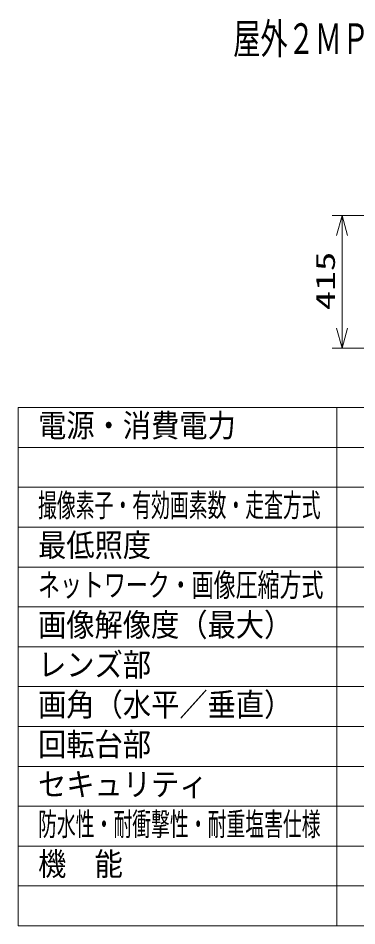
# Model space of a CAD drawing. Units: millimetres on the paper. Extents: x -63 to 65, y -59 to 59.
# Drawn here: x -62.8 to -20.3, y -54.6 to 59.3 of the extents above; entities that cross this region are included whole.
import ezdxf
from ezdxf.enums import TextEntityAlignment as Align

# ---------------------------------------------------------------- set-up
doc = ezdxf.new("R2010")
doc.units = ezdxf.units.MM
for name, color, linetype, lineweight in [('0-0_MOJI1', 7, 'Continuous', 9), ('0-3_SUNPO', 7, 'Continuous', 9), ('0-4_0', 7, 'Continuous', 9), ('0-5_WAKU', 4, 'Continuous', 9)]:
    doc.layers.add(name, color=color, linetype=linetype, lineweight=lineweight)
doc.styles.add('ＭＳ ゴシック', font='')
doc.styles.get('ＭＳ ゴシック').set_extended_font_data('MS Gothic')

# ---------------------------------------------------------------- blocks, each defined once
blk = doc.blocks.new('_Open30')
at = {"layer": '0-4_0'}
blk.add_line((0, 0), (-1, 0), dxfattribs=at)
blk.add_lwpolyline([(-1, 0.2679), (0, 0), (-1, -0.2679)], dxfattribs=at)

msp = doc.modelspace()

# ---------------------------------------------------------------- linework, layer by layer
at = {"layer": '0-3_SUNPO'}
for p, q in [((-14.662, 34.509), (-23.378, 34.509)), ((-22.128, 32.009), (-22.128, 20.409)), ((-14.825, 17.909), (-23.378, 17.909))]:
    msp.add_line(p, q, dxfattribs=at)
at = {"layer": '0-5_WAKU', "color": 3}
for p, q in [((62.221, 10.443), (-62.779, 10.443)), ((-62.779, -54.557), (-62.779, 10.443)), ((-22.779, -54.557), (-22.779, 10.443)), ((-62.779, -54.557), (62.221, -54.557))]:
    msp.add_line(p, q, dxfattribs=at)
at = {"layer": '0-5_WAKU'}
for p, q in [((62.221, 5.443), (-62.779, 5.443)), ((62.221, 0.443), (-62.779, 0.443)), ((62.221, -4.557), (-62.779, -4.557)), ((62.221, -9.557), (-62.779, -9.557)), ((-62.779, -14.557), (62.221, -14.557)), ((-62.779, -19.557), (62.221, -19.557)), ((-62.779, -24.557), (62.221, -24.557)), ((-62.779, -29.557), (62.221, -29.557)), ((-62.779, -34.557), (62.221, -34.557)), ((62.221, -39.557), (-62.779, -39.557)), ((62.221, -44.557), (-62.779, -44.557)), ((62.221, -49.557), (-62.779, -49.557))]:
    msp.add_line(p, q, dxfattribs=at)

# ---------------------------------------------------------------- block references
at = {"layer": '0-3_SUNPO', "xscale": 2.5, "yscale": 2.5}
for p, rotation in [((-22.128, 34.509), 90), ((-22.128, 17.909), 270)]:
    msp.add_blockref('_Open30', p, dxfattribs=dict(at, rotation=rotation))

# ---------------------------------------------------------------- texts
at = {"layer": '0-0_MOJI1', "style": 'ＭＳ ゴシック'}
for s, height, width, p in [('屋外２ＭＰ\u3000ＰＴＺＮＷカメラＩＲＬＥＤ（天井吊り下げ金具付）', 3.849, 0.65, (-35.779, 53.631)), ('電源・消費電力', 2.889, 0.9, (-60.279, 5.888)), ('撮像素子・有効画素数・走査方式', 2.889, 0.6, (-60.279, -4.112)), ('最低照度', 2.889, 0.9, (-60.279, -9.112)), ('ネットワーク・画像圧縮方式', 2.886, 0.7, (-60.279, -14.112)), ('画像解像度（最大）', 2.889, 0.9, (-60.279, -19.112)), ('レンズ部', 2.889, 0.9, (-60.279, -24.112)), ('画角（水平／垂直）', 2.889, 0.9, (-60.279, -29.112)), ('回転台部', 2.889, 0.9, (-60.279, -34.112)), ('セキュリティ', 2.889, 0.9, (-60.279, -39.112)), ('防水性・耐衝撃性・耐重塩害仕様', 2.889, 0.6, (-60.279, -44.112)), ('機\u3000能', 2.889, 0.9, (-60.279, -49.112))]:
    msp.add_text(s, height=height, dxfattribs=dict(at, width=width)).set_placement(p, align=Align.BOTTOM_LEFT)
at = {"layer": '0-3_SUNPO', "style": 'ＭＳ ゴシック', "width": 1.5}
msp.add_text('415', height=2.405, rotation=90, dxfattribs=at).set_placement((-22.291, 22.637), align=Align.BOTTOM_LEFT)

doc.saveas('drawing.dxf')
